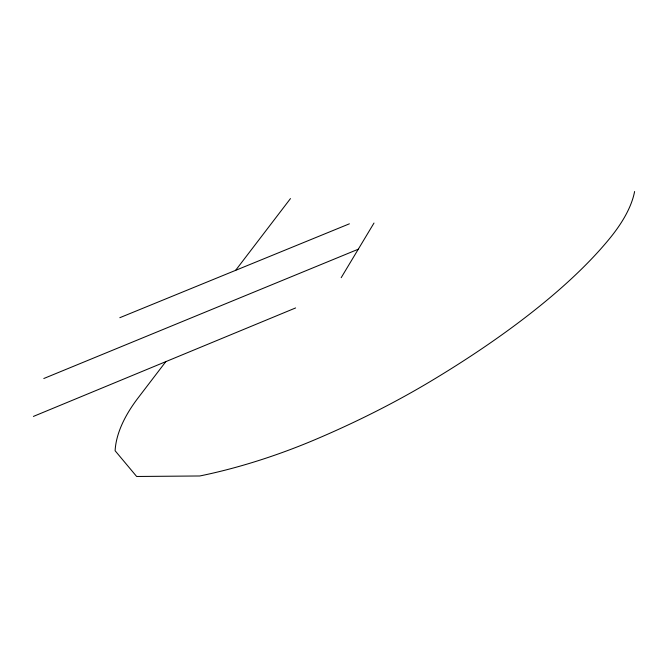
<?xml version="1.0" encoding="UTF-8"?>
<svg xmlns="http://www.w3.org/2000/svg" width="668" height="668" viewBox="0 0 668 668"><rect width="100%" height="100%" fill="white"/><g stroke="black" fill="none" stroke-linecap="round" stroke-linejoin="round"><path stroke-width="1" d="M341.189 277.679L373.996 223.045M165.823 361.639L138.142 397.852A270.874 112.424 -20.2 0 0 115.113 450.741L136.648 476.484L199.782 475.975A247.41 93.303 -21.8 0 0 315.53 439.452A359.108 125.4 -21.8 0 0 429.524 381.962A501.443 160.128 -22.5 0 0 609.901 238.209A345.849 117.009 -20.6 0 0 634.6 191.516M235.612 270.348L290.471 198.58M33.4 416.423L295.615 307.94M43.804 378.514L358.282 249.214M119.814 317.701L349.389 223.822"/></g></svg>
